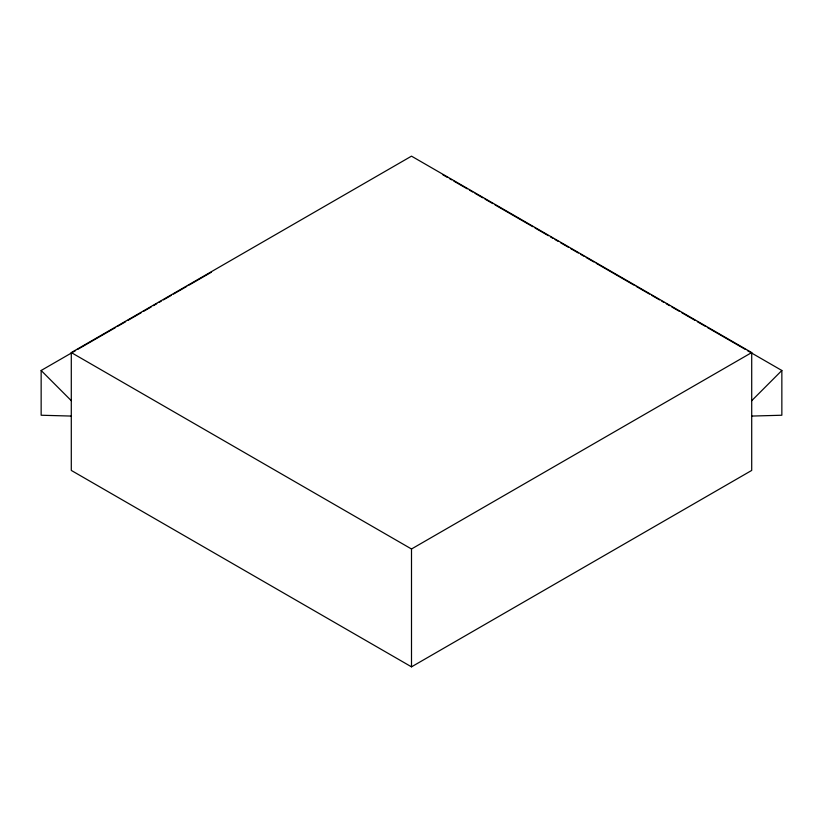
<?xml version="1.0" encoding="UTF-8"?>
<svg xmlns="http://www.w3.org/2000/svg" width="823" height="823" viewBox="0 0 823 823"><rect width="100%" height="100%" fill="white"/><g stroke="black" fill="none" stroke-linecap="round" stroke-linejoin="round"><path stroke-width="1.23" d="M751.708 400.688L781.85 370.484L747.387 350.588M71.292 352.573L411.5 156.154L751.708 352.573L751.708 470.427L411.5 666.846L71.292 470.427L71.292 352.573L411.5 548.992L751.708 352.573M71.292 416.068L41.15 415.234L41.15 370.484L75.613 350.588M77.835 349.302L115.642 327.482M117.864 326.196L125.641 321.7M127.874 320.425L141.206 312.719M143.439 311.433L151.216 306.938M153.438 305.662L156.771 303.728M159.004 302.453L161.226 301.167M163.448 299.881L171.225 295.385M173.458 294.099L186.79 286.404M189.023 285.118L211.254 272.279M751.708 416.068L781.85 415.234L781.85 370.484M442.753 174.713L447.198 177.284M449.43 178.56L451.652 179.846M453.874 181.132L467.217 188.837M469.439 190.113L472.772 192.047M474.994 193.323L482.782 197.818M485.004 199.104L492.782 203.6M495.004 204.886L532.81 226.706M535.032 227.992L548.375 235.697M550.597 236.973L552.819 238.258M555.041 239.544L558.385 241.468M560.607 242.754L568.384 247.25M570.606 248.525L578.394 253.021M580.616 254.307L583.949 256.231M586.171 257.517L593.959 262.012M596.181 263.288L633.977 285.118M636.21 286.404L649.542 294.099M651.775 295.385L659.552 299.881M661.774 301.167L663.996 302.453M666.229 303.728L669.562 305.662M671.784 306.938L679.561 311.433M681.794 312.719L695.126 320.425M697.359 321.7L705.136 326.196M707.358 327.482L745.165 349.302M41.15 370.484L71.292 400.688M411.5 548.992L411.5 666.846"/></g></svg>
